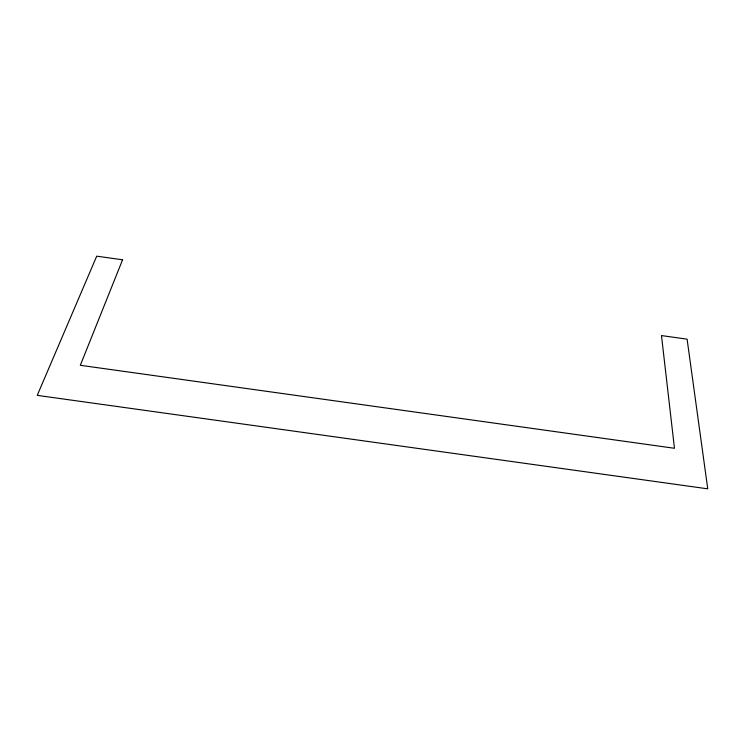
<?xml version="1.0" encoding="UTF-8"?>
<svg xmlns="http://www.w3.org/2000/svg" width="745" height="745" viewBox="0 0 745 745"><rect width="100%" height="100%" fill="white"/><g stroke="black" fill="none" stroke-linecap="round" stroke-linejoin="round"><path stroke-width="1.12" d="M122.58 259.8L80.32 365.292L674.467 448.285L661.476 335.567L687.095 339.171L707.75 488.832L37.25 395.362L96.72 256.168L122.58 259.8"/></g></svg>
